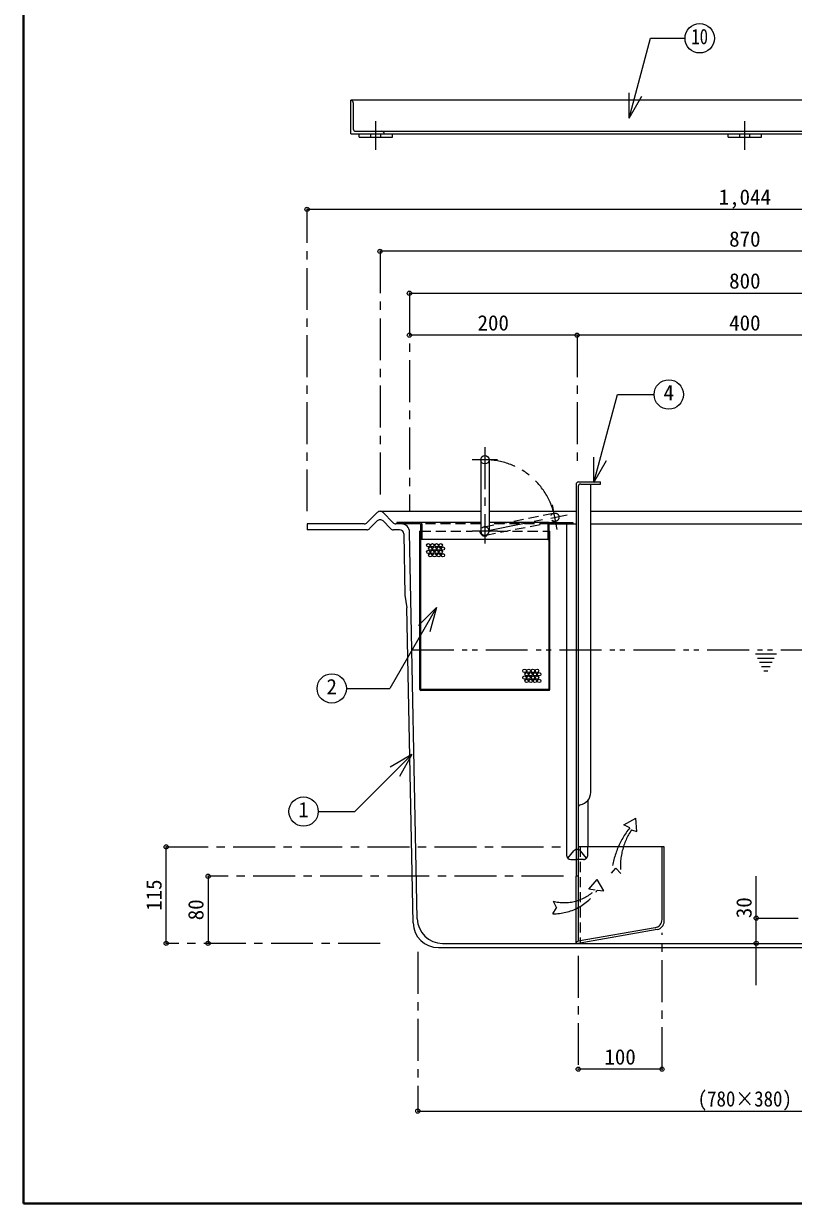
# Model space of a CAD drawing. Units: millimetres at full size, sheet at 1:10. Extents: x -2096 to 1954, y -1403 to 1407.
# Drawn here: x -2096 to -1178, y -1403 to 3 of the extents above; entities that cross this region are included whole.
import ezdxf
from ezdxf.enums import TextEntityAlignment as Align

# ---------------------------------------------------------------- set-up
doc = ezdxf.new("R2010")
doc.units = ezdxf.units.MM
doc.header["$LTSCALE"] = 10
doc.header["$PDMODE"] = 32
doc.header["$PDSIZE"] = 5
for name, pattern in [('CHAIN1', [8, 5, -1, 1, -1]), ('DASHED1', [1.8, 1.2, -0.6]), ('DOUBLE_CHAIN1', [8.8, 5, -1, 0.6, -0.6, 0.6, -1])]:
    doc.linetypes.add(name, pattern=pattern)
doc.layers.add('0-0_ﾚｲﾔ1', color=4, linetype='Continuous', lineweight=9)
doc.styles.add('ＭＳ ゴシック', font='')
doc.styles.get('ＭＳ ゴシック').set_extended_font_data('MS Gothic')

msp = doc.modelspace()

# ---------------------------------------------------------------- linework, layer by layer
at = {"layer": '0-0_ﾚｲﾔ1', "color": 1, "lineweight": 40}
for p, q in [((-2096.01, -1403.12), (-2096.01, 1406.88)), ((1953.99, -1403.12), (-2096.01, -1403.12))]:
    msp.add_line(p, q, dxfattribs=at)
at = {"layer": '0-0_ﾚｲﾔ1', "color": 7, "lineweight": 18}
for p, q in [((-1374.06, -109.27), (-1348.6, -14.26)), ((-1348.6, -14.26), (-1307.38, -14.26)), ((-1374.06, -109.27), (-1374.06, -79.27)), ((-1374.06, -109.27), (-1359.06, -83.29)), ((-766.01, -88.12), (-1706.01, -88.12)), ((-1669.01, -125.12), (-803.01, -125.12)), ((-1666.01, -128.12), (-806.01, -128.12)), ((-1551.01, -516.62), (-1551.01, -601.62)), ((-1541.01, -516.62), (-1541.01, -601.62)), ((-1415.92, -543.7), (-1415.92, -513.7)), ((-1415.92, -543.7), (-1400.92, -517.72)), ((-1419.76, -913.12), (-1419.76, -545.62)), ((-1603.83, -692.95), (-1659.45, -789.28)), ((-1603.83, -692.95), (-1625.04, -714.16)), ((-1603.83, -692.95), (-1611.59, -721.92)), ((-1711.1, -789.28), (-1659.45, -789.28)), ((-1633, -868.1), (-1700.88, -935.99)), ((-1633, -868.1), (-1658.98, -883.1)), ((-1633, -868.1), (-1648, -894.08)), ((-1744.72, -935.99), (-1700.88, -935.99)), ((-1334.76, -978.12), (-1434.76, -978.12)), ((-1437.26, -1093.12), (-1437.26, -1013.12)), ((-1434.76, -1013.12), (-1434.76, -1090.58))]:
    msp.add_line(p, q, dxfattribs=at)
at = {"layer": '0-0_ﾚｲﾔ1', "color": 5, "lineweight": 25}
for p, q in [((-1706.01, -128.12), (-1706.01, -88.12)), ((-1703.01, -91.12), (-1703.01, -122.12)), ((-1700.01, -125.12), (-1669.01, -125.12)), ((-1706.01, -128.12), (-1666.01, -128.12)), ((-1437.26, -546.12), (-1437.26, -1013.12)), ((-1434.26, -543.12), (-1408.01, -543.12)), ((-1431.76, -545.62), (-1408.01, -545.62)), ((-1408.01, -545.62), (-1408.01, -543.12)), ((-1434.76, -548.62), (-1434.76, -1013.12)), ((-1686.33, -591.62), (-1674.59, -579.62)), ((-1683.39, -598.62), (-1674.59, -589.63)), ((-1655.69, -591.62), (-1667.44, -579.62)), ((-1658.64, -598.62), (-1667.44, -589.63)), ((-1686.96, -600.12), (-1758.01, -600.12)), ((-1647.77, -600.12), (-1655.06, -600.12)), ((-1623.26, -593.12), (-1652.12, -593.12)), ((-1651.01, -591.62), (-1651.01, -593.12)), ((-1622.51, -591.62), (-1651.01, -591.62)), ((-1626.6, -1063.72), (-1635.82, -602.92)), ((-1622.51, -601.62), (-1623.51, -601.62)), ((-1623.51, -790.62), (-1623.51, -601.62)), ((-1622.51, -790.12), (-1622.51, -593.87)), ((-1621.01, -593.12), (-1621.01, -611.62)), ((-1471.01, -593.12), (-1471.01, -611.62)), ((-1469.51, -591.62), (-1441.01, -591.62)), ((-1469.51, -790.12), (-1469.51, -593.87)), ((-1469.51, -601.62), (-1468.51, -601.62)), ((-1468.76, -593.12), (-1441.01, -593.12)), ((-1468.51, -790.62), (-1468.51, -601.62)), ((-1441.01, -591.62), (-1441.01, -593.12)), ((-1642.78, -605.02), (-1641.31, -678.12)), ((-1621.01, -611.62), (-1622.51, -611.62)), ((-1471.01, -611.62), (-1469.51, -611.62)), ((-1641.31, -678.12), (-1639.01, -693.12)), ((-1631.5, -1068.72), (-1639.01, -693.12)), ((-1469.51, -791.62), (-1622.51, -791.62)), ((-1470.01, -790.62), (-1622.01, -790.62)), ((-1334.76, -1064.63), (-1334.76, -978.12)), ((-1332.26, -978.12), (-1334.76, -978.12)), ((-1332.26, -1066.72), (-1332.26, -978.12)), ((-1434.76, -1013.12), (-1437.26, -1013.12)), ((-1343.03, -1074.47), (-1434.78, -1090.59)), ((-1340.53, -1076.57), (-1434.76, -1093.12)), ((-1596.61, -1093.12), (-875.42, -1093.12)), ((-1601.51, -1098.12), (-870.52, -1098.12))]:
    msp.add_line(p, q, dxfattribs=at)
at = {"layer": '0-0_ﾚｲﾔ1', "linetype": 'CHAIN1'}
for p, q in [((-1676.01, -147.12), (-1676.01, -113.12)), ((-1236.01, -147.12), (-1236.01, -113.12)), ((-1758.01, -578.12), (-1758.01, -218.12)), ((-1671.01, -268.12), (-1671.01, -563.12)), ((-1636.01, -318.12), (-1636.01, -578.12)), ((-1436.01, -368.12), (-1436.01, -528.12)), ((-1546.01, -501.62), (-1546.01, -616.62)), ((-1531.01, -516.62), (-1561.01, -516.62)), ((-1459.72, -599.85), (-1465.54, -570.42)), ((-1546.01, -601.62), (-1447.91, -582.22)), ((-1531.01, -601.62), (-1561.01, -601.62)), ((-1926.01, -978.12), (-1449.76, -978.12)), ((-1452.26, -1013.12), (-1876.01, -1013.12)), ((-1222.51, -1063.12), (-1112.26, -1063.12)), ((-1334.76, -1243.12), (-1334.76, -1080.5)), ((-1671.01, -1093.12), (-1926.01, -1093.12)), ((-1626.01, -1103.12), (-1626.01, -1293.12)), ((-1434.76, -1108.12), (-1434.76, -1243.12))]:
    msp.add_line(p, q, dxfattribs=at)
at = {"layer": '0-0_ﾚｲﾔ1'}
for p, q in [((-1696.01, -132.12), (-1696.01, -128.12)), ((-1696.01, -132.12), (-1656.01, -132.12)), ((-1656.01, -132.12), (-1656.01, -128.12)), ((-1256.01, -132.12), (-1256.01, -128.12)), ((-1256.01, -132.12), (-1216.01, -132.12)), ((-1216.01, -132.12), (-1216.01, -128.12)), ((-1758.01, -218.12), (-714.01, -218.12)), ((-801.01, -268.12), (-1671.01, -268.12)), ((-1636.01, -318.12), (-836.01, -318.12)), ((-1436.01, -368.12), (-1636.01, -368.12)), ((-1036.01, -368.12), (-1436.01, -368.12)), ((-1671.01, -578.12), (-1551.01, -578.12)), ((-1541.01, -578.12), (-1437.26, -578.12)), ((-1419.51, -578.12), (-1052.26, -578.12)), ((-1551.01, -591.62), (-1622.51, -591.62)), ((-1469.51, -591.62), (-1541.01, -591.62)), ((-1448.6, -593.12), (-1448.6, -988.12)), ((-1441.01, -593.12), (-1437.26, -593.12)), ((-1419.51, -593.12), (-1052.26, -593.12)), ((-1471.01, -611.62), (-1621.01, -611.62)), ((-1423.42, -922.94), (-1423.42, -978.12)), ((-1926.01, -1093.12), (-1926.01, -978.12)), ((-1447.14, -991.66), (-1439.85, -982.92)), ((-1443.6, -993.12), (-1437.26, -993.12)), ((-1876.01, -1013.12), (-1876.01, -1093.12)), ((-1222.51, -1143.12), (-1222.51, -1013.12)), ((-1334.76, -1243.12), (-1434.76, -1243.12)), ((-1626.01, -1293.12), (-846.01, -1293.12))]:
    msp.add_line(p, q, dxfattribs=at)
at = {"layer": '0-0_ﾚｲﾔ1', "linetype": 'DASHED1'}
for p, q in [((-1682.01, -132.12), (-1682.01, -128.12)), ((-1670.01, -132.12), (-1670.01, -128.12)), ((-1242.01, -132.12), (-1242.01, -128.12)), ((-1230.01, -132.12), (-1230.01, -128.12)), ((-1546.98, -596.72), (-1463.6, -580.23)), ((-1545.04, -606.53), (-1461.66, -590.04)), ((-1551.01, -593.12), (-1623.26, -593.12)), ((-1622.51, -601.62), (-1561.01, -601.62)), ((-1468.76, -593.12), (-1541.01, -593.12)), ((-1531.01, -601.62), (-1469.51, -601.62)), ((-1432.26, -978.12), (-1432.26, -1092.68)), ((-1424.89, -991.66), (-1432.17, -982.92)), ((-1423.42, -988.12), (-1423.42, -978.12)), ((-1428.42, -993.12), (-1437.26, -993.12))]:
    msp.add_line(p, q, dxfattribs=at)
at = {"layer": '0-0_ﾚｲﾔ1', "linetype": 'DOUBLE_CHAIN1'}
for p, q in [((-1633.01, -743.12), (-1003.01, -743.12)), ((-1223.51, -748.12), (-1198.51, -748.12)), ((-1221.01, -753.12), (-1201.01, -753.12)), ((-1218.51, -758.12), (-1203.51, -758.12)), ((-1216.01, -763.12), (-1206.01, -763.12)), ((-1213.51, -768.12), (-1208.51, -768.12)), ((-1380.25, -951.96), (-1366.12, -943.93)), ((-1373.38, -955.39), (-1380.25, -951.96)), ((-1364.97, -959.98), (-1366.12, -943.93)), ((-1371.09, -957.69), (-1364.97, -959.98)), ((-1395.15, -1009.63), (-1389.8, -1003.52)), ((-1384.07, -1010.02), (-1389.8, -1003.52)), ((-1421.91, -1028.65), (-1412.02, -1016.88)), ((-1404.34, -1030.34), (-1412.02, -1016.88)), ((-1414.65, -1029.57), (-1421.91, -1028.65)), ((-1411.98, -1029.57), (-1404.34, -1030.34)), ((-1465.07, -1057.84), (-1460.72, -1050.93)), ((-1464.69, -1042.94), (-1460.72, -1050.93))]:
    msp.add_line(p, q, dxfattribs=at)
at = {"layer": '0-0_ﾚｲﾔ1', "color": 7, "lineweight": 18}
msp.add_lwpolyline([(-1415.92, -543.7), (-1387.83, -438.86), (-1344.31, -438.86)], dxfattribs=at)
at = {"layer": '0-0_ﾚｲﾔ1', "color": 5, "lineweight": 25}
msp.add_lwpolyline([(-1689.9, -593.12), (-1758.01, -593.12), (-1758.01, -600.12)], dxfattribs=at)
at = {"layer": '0-0_ﾚｲﾔ1', "color": 7, "lineweight": 18}
for centre in [(-1289.88, -14.26), (-1326.81, -438.86), (-1728.6, -789.28), (-1762.22, -935.99)]:
    msp.add_circle(centre, 17.5, dxfattribs=at)
at = {"layer": '0-0_ﾚｲﾔ1', "color": 5, "lineweight": 25}
msp.add_circle((-1546.01, -516.62), 5, dxfattribs=at)
at = {"layer": '0-0_ﾚｲﾔ1', "linetype": 'DASHED1'}
msp.add_circle((-1462.63, -585.13), 5, dxfattribs=at)
at = {"layer": '0-0_ﾚｲﾔ1'}
for centre in [(-1613.59, -618.57), (-1608.59, -618.57), (-1603.59, -618.57), (-1598.59, -618.57), (-1613.59, -626.57), (-1611.09, -622.57), (-1611.09, -630.57), (-1608.59, -626.57), (-1606.09, -622.57), (-1606.09, -630.57), (-1603.59, -626.57), (-1601.09, -622.57), (-1601.09, -630.57), (-1598.59, -626.57), (-1596.09, -622.57), (-1596.09, -630.57), (-1498.8, -768.29), (-1496.3, -772.29), (-1493.8, -768.29), (-1491.3, -772.29), (-1488.8, -768.29), (-1486.3, -772.29), (-1483.8, -768.29), (-1481.3, -772.29), (-1498.8, -776.29), (-1496.3, -780.29), (-1493.8, -776.29), (-1491.3, -780.29), (-1488.8, -776.29), (-1486.3, -780.29), (-1483.8, -776.29), (-1481.3, -780.29)]:
    msp.add_circle(centre, 2, dxfattribs=at)
at = {"layer": '0-0_ﾚｲﾔ1', "color": 5, "lineweight": 25}
for centre, radius, start, end in [((-1706.01, -91.12), 3, 0, 90), ((-1700.01, -122.12), 3, 180, 270), ((-1669.01, -128.12), 3, 0, 90), ((-1434.26, -546.12), 3, 90, 180), ((-1431.76, -548.62), 3, 90, 180), ((-1671.01, -583.12), 5, 44.3947, 135.6053), ((-1671.01, -593.13), 5, 44.3947, 135.6053), ((-1689.9, -588.12), 5, 270, 315.6053), ((-1686.96, -595.12), 5, 270, 315.6053), ((-1655.06, -595.12), 5, 224.3947, 270), ((-1652.12, -588.12), 5, 224.3947, 270), ((-1647.77, -605.12), 5, 1.14576, 90), ((-1645.81, -603.12), 10, 1.14576, 90), ((-1623.26, -593.87), 0.75, 0, 90), ((-1622.51, -593.12), 1.5, 0, 90), ((-1469.51, -593.12), 1.5, 90, 180), ((-1468.76, -593.87), 0.75, 90, 180), ((-1622.51, -790.62), 1, 180, 270), ((-1622.01, -790.12), 0.5, 180, 270), ((-1470.01, -790.12), 0.5, 270, 0), ((-1469.51, -790.62), 1, 270, 0), ((-1601.51, -1068.12), 30, 181.14576, 270), ((-1596.61, -1063.12), 30, 181.14576, 270), ((-1344.76, -1064.63), 10, 279.96014, 0), ((-1342.26, -1066.72), 10, 279.96014, 0), ((-1434.26, -1093.54), 3, 99.96014, 171.95512)]:
    msp.add_arc(centre, radius, start, end, dxfattribs=at)
at = {"layer": '0-0_ﾚｲﾔ1', "linetype": 'CHAIN1'}
msp.add_arc((-1546.01, -601.62), 85, 11.18445, 90, dxfattribs=at)
at = {"layer": '0-0_ﾚｲﾔ1', "linetype": 'DASHED1'}
for centre, radius, start, end in [((-1546.01, -601.62), 6, 180, 0), ((-1546.01, -601.62), 5, 0, 180), ((-1436.01, -986.12), 5, 39.81617, 107.4576), ((-1428.42, -988.12), 5, 270, 0)]:
    msp.add_arc(centre, radius, start, end, dxfattribs=at)
at = {"layer": '0-0_ﾚｲﾔ1', "color": 7, "lineweight": 18}
for centre, radius, start, end in [((-1546.01, -601.62), 5, 180, 0), ((-1434.76, -913.12), 15, 279.59407, 0), ((-1431.76, -930.87), 3, 99.59407, 180)]:
    msp.add_arc(centre, radius, start, end, dxfattribs=at)
at = {"layer": '0-0_ﾚｲﾔ1', "linetype": 'DOUBLE_CHAIN1'}
for centre, radius, start, end in [((-1290.87, -1020), 104.8, 141.93714, 174.32098), ((-1304.91, -1001.89), 79.58, 146.26034, 185.86407), ((-1464.01, -995.83), 62.01, 269.01845, 327.04091), ((-1451.63, -991.5), 53.08, 255.75553, 314.16174)]:
    msp.add_arc(centre, radius, start, end, dxfattribs=at)
at = {"layer": '0-0_ﾚｲﾔ1'}
for centre, start, end in [((-1436.01, -986.12), 107.4576, 140.18383), ((-1443.6, -988.12), 180, 270)]:
    msp.add_arc(centre, 5, start, end, dxfattribs=at)
at = {"layer": '0-0_ﾚｲﾔ1', "color": 1}
for p in [(-1758.01, -218.12), (-1671.01, -268.12), (-1636.01, -318.12), (-1636.01, -368.12), (-1436.01, -368.12), (-1926.01, -978.12), (-1876.01, -1013.12), (-1222.51, -1063.12), (-1926.01, -1093.12), (-1876.01, -1093.12), (-1222.51, -1093.12), (-1434.76, -1243.12), (-1334.76, -1243.12), (-1626.01, -1293.12)]:
    msp.add_point(p, dxfattribs=at)

# ---------------------------------------------------------------- texts
at = {"layer": '0-0_ﾚｲﾔ1', "color": 7, "style": 'ＭＳ ゴシック'}
for s, width, p in [('10', 0.8, (-1299.88, -26.76)), ('(780×380)', 0.9, (-1292.26, -1293.12))]:
    msp.add_text(s, height=18.33, dxfattribs=dict(at, width=width)).set_placement(p, align=Align.BOTTOM_LEFT)
for s, p in [('1,044', (-1267.26, -218.12)), ('870', (-1254.76, -268.12)), ('800', (-1254.76, -318.12)), ('200', (-1554.76, -368.12)), ('400', (-1254.76, -368.12)), ('4', (-1333.06, -451.36)), ('2', (-1734.85, -801.78)), ('1', (-1768.47, -948.49)), ('100', (-1403.51, -1243.12))]:
    msp.add_text(s, height=18.33, dxfattribs=at).set_placement(p, align=Align.BOTTOM_LEFT)
for s, p in [('115', (-1926.01, -1054.37)), ('30', (-1222.51, -1063.12)), ('80', (-1876.01, -1065.62))]:
    msp.add_text(s, height=18.33, rotation=90, dxfattribs=at).set_placement(p, align=Align.BOTTOM_LEFT)

doc.saveas('drawing.dxf')
